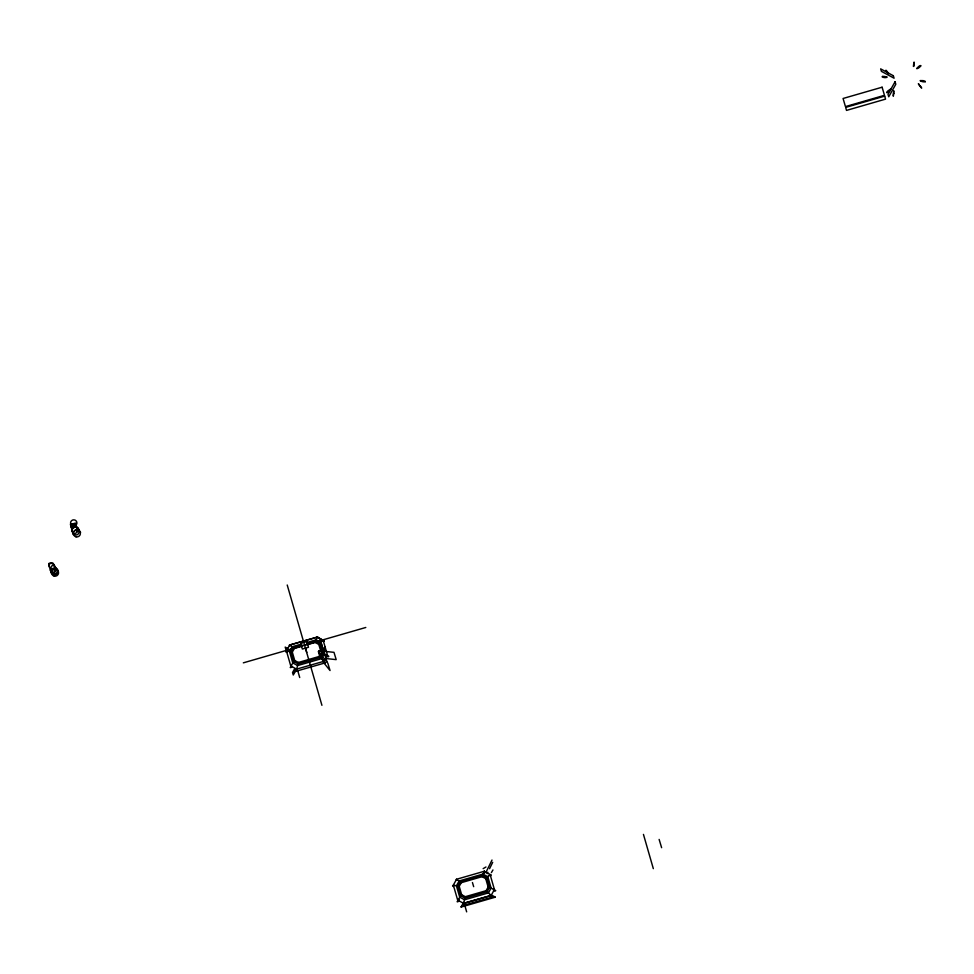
<?xml version="1.0" encoding="UTF-8"?>
<svg xmlns="http://www.w3.org/2000/svg" width="974" height="974" viewBox="0 0 974 974"><rect width="100%" height="100%" fill="white"/><g stroke="black" fill="none" stroke-linecap="round" stroke-linejoin="round"><path stroke-width="1.46" d="M73.184 534.568L73.281 532.218L74.754 530.355L77.056 529.686L79.296 530.477L80.623 532.413M893.718 90.923L893.365 93.297A12.65 0.937 -84 0 0 893.304 93.796L893.219 95.221A9.813 0.718 -84 0 0 893.316 96.231L893.791 93.516M322.09 659.203L322.443 659.885M484.626 873.228L484.662 872.095A9.813 0.718 -84 0 0 484.589 871.243M484.151 873.191L484.48 871.085M296.863 668.688L296.778 670.94A9.813 0.718 -84 0 0 296.973 670.976L325.048 662.917M55.323 571.068L55.372 568.986A13.77 13.526 -16.8 0 0 54.325 565.529L53.29 564.031M297.204 669.917L296.973 670.989M463.843 902.374L463.697 905.163A9.813 0.718 -84 0 0 463.892 905.199L491.967 897.139M464.062 904.517L463.928 905.15M317.427 637.483L317.658 636.959A9.813 0.718 -84 0 1 317.719 637.446M296.632 669.089L324.245 661.212L327.495 655.307L321.225 652.824L319.18 656.464L298.409 662.466L296.656 669.187L290.763 665.912L286.417 650.851L289.692 645.031L317.281 637.057L323.185 640.332L317.305 637.154L289.692 645.031L294.367 648.465L302.671 646.066M465.316 896.689L463.575 903.409L491.152 895.435L494.415 889.53L488.144 887.046L485.734 878.67L482.045 876.685L461.274 882.688L459.229 886.328L461.639 894.704L465.316 896.689L486.087 890.686L488.144 887.046M55.165 570.533L55.201 568.451A13.77 13.526 -16.8 0 0 54.167 564.993L53.132 563.496M77.104 531.609L77.153 529.527A13.77 13.526 -16.8 0 0 76.106 526.07L75.071 524.572M306.822 644.861L315.138 642.463L317.305 637.154M482.045 876.685L484.188 871.292L490.068 874.457L485.734 878.67M461.603 906.258L461.152 907.013L463.04 903.409M486.44 871.377L492.004 860.042M487.134 873.654L487.828 872.241M489.569 868.698L492.698 862.319M483.153 868.65L485.977 866.994M463.1 903.58L462.747 904.213M298.409 662.466L294.72 660.482L292.31 652.105L294.367 648.465M294.647 668.773L292.529 672.535L293.271 675.006L296.108 669.99M319.91 657.365L321.615 654.333L327.52 655.392L323.149 640.235L318.815 644.447L320.823 651.423M322.577 653.225L320.19 657.474L298.093 663.854L293.795 661.541L291.007 651.862L293.405 647.613L301.684 645.214M491.152 895.435L463.551 903.312L457.67 900.134L453.324 885.074L456.611 879.254L484.188 871.292M295.999 669.625L295.913 669.783A10.215 1.376 -61.6 0 1 294.842 671.61L294.172 672.413M323.916 641.403L324.001 641.245A9.813 1.704 -39 0 0 324.196 640.49L322.844 641.026M491.395 872.594L492.954 869.952M290.788 666.009L294.72 660.482M457.695 900.232L461.639 894.704M490.397 876.137L490.908 875.468A9.813 1.704 -39 0 0 491.115 874.725L489.764 875.249A4.444 0.779 -39 0 0 489.423 875.504M49.017 563.422L48.749 564.396A12.942 12.723 -16.8 0 0 48.944 565.188L50.879 571.872A9.363 9.192 -16.8 0 0 51.232 572.919C65.112 577.935 50.283 555.399 50.709 571.336A9.363 9.192 -16.8 0 0 51.074 572.383L52.012 573.321M49.187 563.958L48.907 564.932A12.942 12.723 -16.8 0 0 49.102 565.724L49.528 567.221M459.302 900.816L459.156 900.938A12.65 2.204 -39 0 1 458.754 901.242L457.646 901.827A9.813 1.704 -39 0 1 457.147 901.632L458.243 900.232A4.444 0.779 -39 0 1 458.912 899.708L459.241 899.477M291.725 667.105L290.727 667.604A9.813 1.704 -39 0 1 290.24 667.409L291.336 666.009A4.444 0.779 -39 0 1 291.664 665.741M70.968 524.499L70.688 525.473A12.942 12.723 -16.8 0 0 70.883 526.264L71.297 527.762M302.025 643.899L292.224 646.736L289.497 651.569L292.772 662.929L297.654 665.559L321.457 658.68L324.184 653.846L320.909 642.487L316.026 639.857L306.226 642.682M307.212 643.619L315.503 641.233L319.789 643.546L321.785 650.462M243.33 662.844L365.798 627.475M461.104 907.062L495.267 897.188L492.308 895.483M890.528 89.17L888.337 90.582A12.65 2.204 -39 0 0 887.947 90.899L887.022 91.873A9.813 1.704 -39 0 0 886.766 92.7L888.13 92.165A4.444 0.779 -39 0 0 888.799 91.641L889.335 91.118A9.326 1.619 -39 0 0 890.114 90.205L890.382 89.827A4.444 0.779 -39 0 0 890.528 89.17M73.744 533.862L73.026 533.46A9.363 9.192 -16.8 0 1 72.66 532.413C69.799 527.384 78.066 524.803 78.918 530.233C79.491 532.06 78.675 534.397 76.715 534.945C71.382 536.187 72.137 526.569 70.371 524.548L75.461 523.075L76.836 527.871M51.878 572.773L50.331 570.058M327.873 656.841L328.457 656.707A9.813 1.692 6.8 0 0 328.749 656.281L327.069 655.685A4.444 0.767 6.8 0 0 326.229 655.587L325.888 655.575M286.806 651.326L285.686 651.618A9.813 1.692 6.8 0 0 286.283 652.142L286.806 652.373M454.018 885.573L452.606 885.841A9.813 1.692 6.8 0 0 453.19 886.364L453.421 886.486M494.268 891.04L495.364 890.93A9.813 1.692 6.8 0 0 495.669 890.504L493.988 889.907A4.444 0.767 6.8 0 0 493.331 889.834M326.473 658.594L336.188 659.629L333.985 652.337L318.729 650.717L320.556 656.793M292.31 652.105L286.441 650.949M459.229 886.328L453.36 885.171M322.126 659.179L322.455 659.422A9.326 0.645 51.8 0 1 323.051 659.995L325.097 662.758A9.813 0.682 51.8 0 1 324.963 662.892L324.22 662.113A12.65 0.877 51.8 0 1 323.904 661.723M918.445 83.776L919.383 84.835M495.157 897.151L494.086 896.591M315.138 642.463L318.815 644.447M287.732 648.477L285.199 647.113L285.942 649.597M461.274 882.688L456.636 879.352M491.127 895.35L486.087 890.686M319.18 656.464L324.245 661.212M289.728 645.372L289.339 645.141A9.813 0.682 51.8 0 0 289.765 645.957M457.001 880.009L456.258 879.364A9.813 0.682 51.8 0 0 456.562 879.997M491.298 896.543L491.882 897.127A9.813 0.682 51.8 0 0 492.016 896.981L490.385 894.704M887.436 71.918L887.071 71.467A12.65 0.877 51.8 0 0 886.754 71.078L886.096 70.347A9.813 0.682 51.8 0 0 885.877 70.432L887.923 73.196A9.326 0.645 51.8 0 0 888.276 73.549M323.368 662.283L330.04 670.526L327.836 663.245L318.315 651.46L320.142 657.523M887.691 72.222L888.69 73.561M294.063 672.364L294.854 670.112A13.271 1.778 -61.6 0 1 295.085 669.674M893.767 90.923L893.84 92.213A9.326 0.694 -84 0 1 893.791 93.516M79.077 530.051L78.078 527.981L75.996 526.642L73.452 527.19L71.832 528.821L72.466 531.95M918.433 83.886L919.054 84.933A9.326 0.645 51.8 0 0 919.797 86.004L921.648 88.159A9.813 0.682 51.8 0 0 921.209 87.234L920.32 85.992A12.65 0.877 51.8 0 0 920.004 85.602M659.13 839.418L661.626 847.697M494.415 889.53L490.068 874.457M472.439 882.541L473.681 886.681M320.02 638.859L326.923 661.723M305.519 648.319L306.773 652.458M310.803 666.399L310.621 665.741M643.449 834.401L653.323 868.638M464.793 905.394L466.656 911.859M287.22 585.009L321.919 705.31M297.654 670.404L299.712 677.527M49.248 564.056A4.079 4.006 -16.8 0 1 53.363 563.909M55.518 571.19A4.249 4.176 -16.8 0 1 52.036 573.187M49.09 563.52A4.079 4.006 -16.8 0 1 53.193 563.374M55.348 570.642A4.249 4.176 -16.8 0 1 51.878 572.651M71.029 524.596A4.079 4.006 -16.8 0 1 75.144 524.45M77.299 531.731A4.249 4.176 -16.8 0 1 73.817 533.728M320.604 657.194A2.325 2.289 -16.8 0 1 323.965 654.54M913.454 66.208L913.734 66.488A9.326 0.694 -84 0 0 913.929 65.672L914.196 62.299A9.813 0.718 -84 0 0 913.989 62.214L913.77 63.273A12.65 0.937 -84 0 0 913.709 63.773L913.454 66.208M920.747 65.879L919.639 67.182A4.444 0.779 -39 0 1 918.969 67.705L918.458 68.046A9.326 1.619 -39 0 1 917.459 68.497L917.118 68.618A4.444 0.779 -39 0 1 916.704 68.399L918.726 66.488A12.65 2.204 -39 0 1 919.127 66.171L920.235 65.587A9.813 1.704 -39 0 1 920.734 65.782L920.747 65.879M925.3 81.658L925.3 81.621A9.813 1.692 6.8 0 0 924.691 81.049L923.315 80.672A12.65 2.179 6.8 0 0 922.804 80.623L920.223 80.586A4.444 0.767 6.8 0 0 920.71 81.073L921.124 81.232A9.326 1.607 6.8 0 0 922.281 81.597L923.023 81.755A4.444 0.767 6.8 0 0 923.863 81.84L925.251 81.767M324.841 646.967L321.737 652.47L322.09 653.615L325.194 648.112L324.841 646.967M895.069 81.755L887.996 94.295L888.738 96.779L895.812 84.227L895.069 81.755M459.144 880.959L456.416 885.792L459.691 897.151L464.574 899.781L488.376 892.914L491.103 888.069L487.828 876.722L482.946 874.08L459.144 880.959M460.312 881.835L457.914 886.084L460.714 895.763L465 898.089L487.097 891.697L489.496 887.448L486.708 877.769L482.41 875.456L460.312 881.835M882.566 76.447L882.517 76.483A9.813 1.692 6.8 0 0 882.213 76.909L883.905 77.506A4.444 0.767 6.8 0 0 884.745 77.603L885.439 77.603A9.326 1.607 6.8 0 0 886.437 77.457L886.79 77.372A4.444 0.767 6.8 0 0 887.01 76.97L884.258 76.435A12.65 2.179 6.8 0 0 883.759 76.386L882.566 76.447M882.103 87.21L843.07 98.484L845.444 106.592L884.477 95.318L882.103 87.21M884.709 96.122L845.676 107.396L846.503 110.403L885.549 99.129L884.709 96.122M306.761 641.269L300.637 643.035L302.366 649.049L308.49 647.284L306.761 641.269M893.328 75.716L880.666 68.874L881.409 71.358L894.071 78.2L893.328 75.716M54.215 576.121A3.506 3.446 -16.8 0 0 58.44 571.799A3.506 3.446 -16.8 0 0 52.559 570.399A3.506 3.446 -16.8 0 0 54.215 576.121M53.777 574.684A3.506 3.446 -16.8 0 0 58.002 570.362A3.506 3.446 -16.8 0 0 52.121 568.95A3.506 3.446 -16.8 0 0 53.777 574.684M76.045 536.844A3.506 3.446 -16.8 0 0 80.27 532.522A3.506 3.446 -16.8 0 0 74.389 531.11A3.506 3.446 -16.8 0 0 76.045 536.844M72.94 526.009A3.19 3.129 -16.8 0 0 76.788 522.076A3.19 3.129 -16.8 0 0 71.443 520.798A3.19 3.129 -16.8 0 0 72.94 526.009"/></g></svg>
